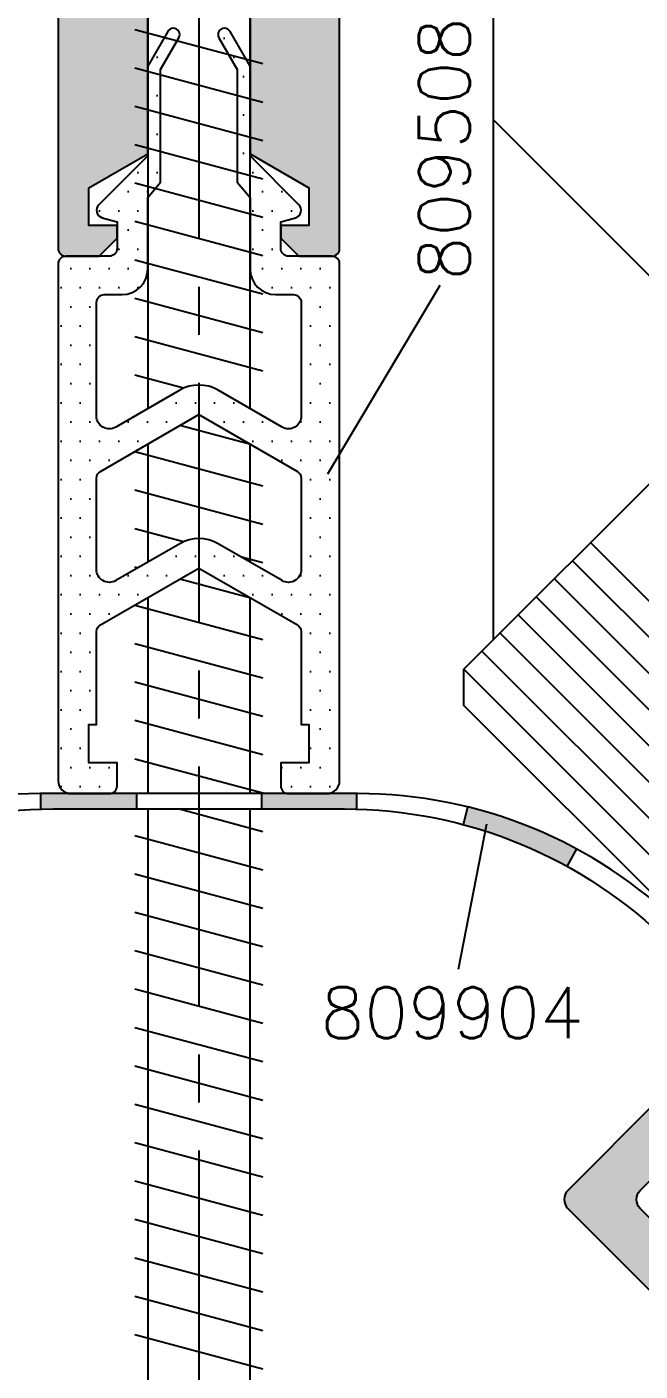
# Model space of a CAD drawing. Extents: x 0 to 4131, y -1600 to 527.
# Drawn here: x 103.5 to 127.5, y -249.1 to -196.6 of the extents above; entities that cross this region are included whole.
import ezdxf

# ---------------------------------------------------------------- set-up
doc = ezdxf.new("R2010")
doc.units = 0
doc.header["$LTSCALE"] = 7.5
doc.header["$MEASUREMENT"] = 0
doc.linetypes.add('CENTER', pattern=[2, 1.25, -0.25, 0.25, -0.25])
for name, color, linetype in [('ASSI', 1, 'CENTER'), ('FILL', 8, 'CONTINUOUS'), ('FINE', 7, 'CONTINUOUS'), ('GOMMA', 3, 'CONTINUOUS'), ('GROSSA', 4, 'CONTINUOUS'), ('QUOTE', 254, 'CONTINUOUS'), ('TESTO', 2, 'CONTINUOUS'), ('TRATTEGGI', 140, 'CONTINUOUS'), ('VETRO', 6, 'CONTINUOUS'), ('VITERIA', 40, 'CONTINUOUS')]:
    doc.layers.add(name, color=color, linetype=linetype)
doc.styles.get("Standard").update_dxf_attribs({"font": 'romans.shx'})

msp = doc.modelspace()

# ---------------------------------------------------------------- hatches: boundary and pattern name
at = {"layer": 'FILL'}
h = msp.add_hatch(color=253, dxfattribs=at)
edge = h.paths.add_edge_path(flags=16)
edge.add_arc((87.50410272936533, -84.4257051260823), 0.2999999999999261, 89.99999999999729, 180.0000000000054)
edge.add_line((87.20410272936539, -84.42570512608233), (87.20410272936533, -168.2257051260823))
edge.add_arc((87.50410272936529, -168.2257051260823), 0.2999999999999545, 180, 270)
edge.add_line((87.50410272936529, -168.5257051260822), (132.9041027293653, -168.5257051260822))
edge.add_arc((132.9041027293653, -168.2257051260823), 0.2999999999999545, 270, 360)
edge.add_line((133.2041027293652, -168.2257051260823), (133.2041027293654, -84.42570512608233))
edge.add_arc((132.9041027293654, -84.42570512608233), 0.2999999999999545, 0, 90)
edge.add_line((132.9041027293654, -84.12570512608238), (87.50410272936534, -84.12570512608238))
edge = h.paths.add_edge_path()
edge.add_line((94.90410272936538, -184.3257051260824), (94.00410272936529, -184.3257051260824))
edge.add_arc((94.00410272936531, -184.6257051260824), 0.2999999999999829, 90.00000000000541, 180.0000000000054)
edge.add_line((93.70410272936533, -184.6257051260824), (93.70410272936533, -184.7014410573704))
edge.add_arc((94.00410272936526, -184.7014410573704), 0.2999999999999261, 180, 225.0000000000038)
edge.add_line((93.79197069500935, -184.9135730917263), (94.31623476372124, -185.4378371604382))
edge.add_arc((94.52836679807716, -185.2257051260823), 0.299999999999924, 224.9999999999981, 270.0000000000027)
edge.add_line((94.52836679807717, -185.5257051260822), (96.40410272936538, -185.5257051260822))
edge.add_arc((96.40410272936538, -185.2257051260823), 0.2999999999999545, 270, 360)
edge.add_line((96.70410272936533, -185.2257051260823), (96.70410272936522, -170.8257051260822))
edge.add_arc((97.00410272936517, -170.8257051260822), 0.2999999999999545, 90, 180, ccw=False)
edge.add_line((97.00410272936517, -170.5257051260822), (104.4041027293655, -170.5257051260822))
edge.add_arc((104.4041027293655, -170.8257051260822), 0.2999999999999829, -5.5138116294983774e-12, 89.9999999999946, ccw=False)
edge.add_line((104.7041027293654, -170.8257051260823), (104.7041027293653, -185.2257051260823))
edge.add_arc((105.0041027293653, -185.2257051260823), 0.2999999999999829, 180.0000000000163, 270.0000000000163)
edge.add_line((105.0041027293654, -185.5257051260822), (105.6041027293654, -185.5257051260823))
edge.add_arc((105.6041027293654, -185.8257051260823), 0.3000000000000114, -1.0913936421275139e-11, 89.99999999998909, ccw=False)
edge.add_line((105.9041027293654, -185.8257051260824), (105.9041027293654, -186.4739679987712))
edge.add_arc((105.6041027293654, -186.4739679987712), 0.2999999999999972, -74.9999999999971, 0, ccw=False)
edge.add_line((105.6817484428962, -186.7637457466579), (104.9264570158347, -186.9661254745893))
edge.add_arc((105.0041027293654, -187.255903222476), 0.299999999999927, 104.9999999999926, 179.9999999999891)
edge.add_line((104.7041027293654, -187.2559032224759), (104.7041027293653, -205.2257051260822))
edge.add_arc((105.0041027293653, -205.2257051260823), 0.2999999999999972, 179.9999999999864, 269.9999999999919)
edge.add_line((105.0041027293653, -205.5257051260823), (106.3041027293654, -205.5257051260822))
edge.add_line((106.3041027293654, -205.5257051260822), (107.0041027293653, -204.8257051260823))
edge.add_line((107.0041027293653, -204.8257051260823), (107.0041027293653, -204.3257051260823))
edge.add_line((107.0041027293653, -204.3257051260823), (105.9041027293653, -204.3257051260823))
edge.add_line((105.9041027293653, -204.3257051260823), (105.9041027293653, -202.8536107452185))
edge.add_line((105.9041027293653, -202.8536107452185), (108.2041027293653, -201.5257051260823))
edge.add_line((108.2041027293653, -201.5257051260823), (108.2041027293653, -189.5257051260823))
edge.add_arc((110.2041027293653, -189.5257051260823), 2, 0, 180, ccw=False)
edge.add_line((112.2041027293653, -189.5257051260823), (112.2041027293653, -201.5257051260823))
edge.add_line((112.2041027293653, -201.5257051260823), (114.5041027293653, -202.8536107452185))
edge.add_line((114.5041027293653, -202.8536107452185), (114.5041027293653, -204.3257051260823))
edge.add_line((114.5041027293653, -204.3257051260823), (113.4041027293653, -204.3257051260823))
edge.add_line((113.4041027293653, -204.3257051260823), (113.4041027293653, -204.8257051260823))
edge.add_line((113.4041027293653, -204.8257051260823), (114.1041027293652, -205.5257051260822))
edge.add_line((114.1041027293652, -205.5257051260822), (115.4041027293654, -205.5257051260822))
edge.add_arc((115.4041027293654, -205.2257051260822), 0.2999999999999403, 269.9999999999972, 360.0000000000027)
edge.add_line((115.7041027293653, -205.2257051260822), (115.7041027293653, -187.255903222476))
edge.add_arc((115.4041027293653, -187.2559032224761), 0.3000000000000398, 1.085629331272737e-11, 75.00000000001305)
edge.add_line((115.481748442896, -186.9661254745893), (114.7264570158346, -186.763745746658))
edge.add_arc((114.8041027293654, -186.4739679987713), 0.300000000000004, 179.9999999999891, 254.9999999999945, ccw=False)
edge.add_line((114.5041027293654, -186.4739679987712), (114.5041027293653, -186.3257051260823))
edge.add_line((114.5041027293653, -186.3257051260823), (114.5041027293653, -185.8257051260824))
edge.add_arc((114.8041027293654, -185.8257051260824), 0.3000000000000682, 90, 180, ccw=False)
edge.add_line((114.8041027293654, -185.5257051260823), (115.4041027293654, -185.5257051260823))
edge.add_arc((115.4041027293653, -185.2257051260823), 0.2999999999999829, 270.0000000000054, 359.9999999999946)
edge.add_line((115.7041027293653, -185.2257051260823), (115.7041027293653, -170.8257051260823))
edge.add_arc((116.0041027293653, -170.8257051260822), 0.2999999999999829, 90.0000000000054, 180.0000000000054, ccw=False)
edge.add_line((116.0041027293653, -170.5257051260822), (123.4041027293656, -170.5257051260822))
edge.add_arc((123.4041027293656, -170.8257051260822), 0.2999999999999545, 0, 90, ccw=False)
edge.add_line((123.7041027293656, -170.8257051260822), (123.7041027293654, -185.2257051260823))
edge.add_arc((124.0041027293655, -185.2257051260822), 0.3000000000000114, 180.0000000000109, 270.0000000000109)
edge.add_line((124.0041027293655, -185.5257051260822), (125.8798386606536, -185.5257051260823))
edge.add_arc((125.8798386606535, -185.2257051260823), 0.2999999999999829, 270.0000000000135, 315.0000000000134)
edge.add_line((126.0919706950095, -185.4378371604382), (126.6162347637214, -184.9135730917264))
edge.add_arc((126.4041027293654, -184.7014410573705), 0.3000000000000245, 315.0000000000057, 360.0000000000055)
edge.add_line((126.7041027293654, -184.7014410573705), (126.7041027293654, -184.6257051260824))
edge.add_arc((126.4041027293654, -184.6257051260824), 0.3000000000000398, 5.428146656363683e-12, 90.00000000000541)
edge.add_line((126.4041027293654, -184.3257051260824), (125.5041027293655, -184.3257051260824))
edge.add_arc((125.5041027293655, -184.0257051260823), 0.3000000000000398, 180.0000000000054, 270.0000000000054, ccw=False)
edge.add_line((125.2041027293654, -184.0257051260824), (125.2041027293654, -180.8257051260824))
edge.add_arc((125.5041027293655, -180.8257051260825), 0.3000000000000398, 89.9999999999946, 179.9999999999946, ccw=False)
edge.add_line((125.5041027293655, -180.5257051260824), (127.1541027293654, -180.5257051260824))
edge.add_arc((127.1541027293654, -180.2257051260824), 0.3000000000000398, 269.9999999999946, 359.9999999999946)
edge.add_line((127.4541027293654, -180.2257051260824), (127.4541027293654, -179.3257051260824))
edge.add_arc((127.7541027293655, -179.3257051260824), 0.3000000000000682, 90, 180, ccw=False)
edge.add_line((127.7541027293655, -179.0257051260824), (128.3201281331498, -179.0257051260824))
edge.add_line((128.3201281331498, -179.0257051260824), (129.4541027293654, -178.3710045877031))
edge.add_line((129.4541027293654, -178.3710045877031), (130.588077325581, -179.0257051260822))
edge.add_line((130.588077325581, -179.0257051260822), (131.1541027293654, -179.0257051260824))
edge.add_arc((131.1541027293654, -179.3257051260824), 0.3000000000000114, 1.0913936421275139e-11, 90.00000000001091, ccw=False)
edge.add_line((131.4541027293654, -179.3257051260823), (131.4541027293654, -180.2257051260824))
edge.add_arc((131.7541027293654, -180.2257051260824), 0.2999999999999261, 179.9999999999946, 270.0000000000054)
edge.add_line((131.7541027293654, -180.5257051260824), (133.4041027293654, -180.5257051260824))
edge.add_arc((133.4041027293654, -180.8257051260824), 0.3000000000000682, 0, 90, ccw=False)
edge.add_line((133.7041027293654, -180.8257051260824), (133.7041027293654, -184.0257051260824))
edge.add_arc((133.4041027293654, -184.0257051260823), 0.3000000000000398, 269.9999999999946, 359.99999999999454, ccw=False)
edge.add_line((133.4041027293654, -184.3257051260824), (132.5041027293654, -184.3257051260824))
edge.add_arc((132.5041027293654, -184.6257051260824), 0.2999999999999829, 90.00000000000541, 180.0000000000054)
edge.add_line((132.2041027293654, -184.6257051260824), (132.2041027293653, -184.7014410573704))
edge.add_arc((132.5041027293653, -184.7014410573703), 0.2999999999999829, 180.0000000000217, 225.0000000000269)
edge.add_line((132.2919706950095, -184.9135730917263), (132.8162347637215, -185.4378371604383))
edge.add_arc((133.0283667980773, -185.2257051260825), 0.2999999999998336, 224.9999999999923, 269.9999999999891)
edge.add_line((133.0283667980773, -185.5257051260824), (134.9041027293653, -185.5257051260824))
edge.add_arc((134.9041027293653, -185.2257051260823), 0.3000000000000682, 270, 360)
edge.add_line((135.2041027293653, -185.2257051260823), (135.2041027293654, -81.52570512608236))
edge.add_arc((134.2041027293654, -81.52570512608236), 1, 0, 90)
edge.add_line((134.2041027293654, -80.52570512608236), (86.20410272936539, -80.5257051260823))
edge.add_arc((86.20410272936537, -81.5257051260823), 1, 89.99999999999919, 179.9999999999968)
edge.add_line((85.20410272936539, -81.52570512608224), (85.20410272936533, -185.2257051260823))
edge.add_arc((85.50410272936531, -185.2257051260823), 0.2999999999999829, 179.9999999999946, 269.9999999999946)
edge.add_line((85.50410272936529, -185.5257051260823), (87.37983866065338, -185.5257051260823))
edge.add_arc((87.37983866065336, -185.2257051260823), 0.2999999999999829, 270.0000000000027, 314.9999999999981)
edge.add_line((87.59197069500931, -185.4378371604383), (88.11623476372131, -184.9135730917264))
edge.add_arc((87.90410272936529, -184.7014410573705), 0.3000000000000346, 315.0000000000077, 360.0000000000163)
edge.add_line((88.20410272936533, -184.7014410573704), (88.20410272936533, -184.6257051260824))
edge.add_arc((87.90410272936538, -184.6257051260824), 0.2999999999999545, 0, 90)
edge.add_line((87.90410272936538, -184.3257051260824), (87.00410272936529, -184.3257051260824))
edge.add_arc((87.00410272936531, -184.0257051260824), 0.2999999999999829, 179.9999999999946, 269.9999999999946, ccw=False)
edge.add_line((86.70410272936533, -184.0257051260824), (86.70410272936533, -180.8257051260824))
edge.add_arc((87.00410272936531, -180.8257051260824), 0.2999999999999829, 90.0000000000054, 180.0000000000054, ccw=False)
edge.add_line((87.00410272936529, -180.5257051260824), (88.65410272936538, -180.5257051260824))
edge.add_arc((88.65410272936533, -180.2257051260825), 0.2999999999998693, 270.0000000000081, 360.0000000000163)
edge.add_line((88.95410272936522, -180.2257051260824), (88.95410272936522, -179.3257051260823))
edge.add_arc((89.25410272936524, -179.3257051260824), 0.3000000000000256, 89.99999999999193, 179.9999999999891, ccw=False)
edge.add_line((89.25410272936529, -179.0257051260824), (89.82012813314964, -179.0257051260822))
edge.add_line((89.82012813314964, -179.0257051260822), (90.95410272936522, -178.3710045877031))
edge.add_line((90.95410272936522, -178.3710045877031), (92.08807732558091, -179.0257051260824))
edge.add_line((92.08807732558091, -179.0257051260824), (92.65410272936515, -179.0257051260824))
edge.add_arc((92.65410272936515, -179.3257051260824), 0.3000000000000682, 0, 90, ccw=False)
edge.add_line((92.95410272936522, -179.3257051260824), (92.95410272936522, -180.2257051260824))
edge.add_arc((93.25410272936526, -180.2257051260824), 0.3000000000000398, 180.0000000000054, 270.0000000000054)
edge.add_line((93.25410272936529, -180.5257051260824), (94.90410272936538, -180.5257051260824))
edge.add_arc((94.90410272936532, -180.8257051260824), 0.3000000000000114, -1.0913936421275139e-11, 89.99999999998909, ccw=False)
edge.add_line((95.20410272936533, -180.8257051260824), (95.20410272936533, -184.0257051260824))
edge.add_arc((94.90410272936532, -184.0257051260824), 0.3000000000000114, -89.99999999998909, 1.0913936421275139e-11, ccw=False)
edge = h.paths.add_edge_path(flags=16)
edge.add_line((86.70410272936533, -177.6493167499647), (86.70410272936533, -170.8257051260822))
edge.add_arc((87.00410272936529, -170.8257051260822), 0.2999999999999545, 90, 180, ccw=False)
edge.add_line((87.00410272936529, -170.5257051260822), (94.90410272936515, -170.5257051260822))
edge.add_arc((94.90410272936518, -170.8257051260823), 0.3000000000000398, 5.4001247917767614e-12, 90.0000000000054, ccw=False)
edge.add_line((95.20410272936522, -170.8257051260823), (95.20410272936533, -177.6493167524674))
edge.add_arc((94.70410272936535, -177.6493167524674), 0.4999999999999858, -120.00000010754559, 3.183231456205249e-12, ccw=False)
edge.add_line((94.45410272855258, -178.0823294538903), (91.45410274020253, -176.3502786455394))
edge.add_arc((90.95410274020249, -177.2163040493238), 1.000000000000005, 59.99999999999736, 119.9999999999968)
edge.add_line((90.45410274020253, -176.3502786455393), (87.45410272855247, -178.0823294523261))
edge.add_arc((87.20410272936529, -177.6493167499647), 0.4999999999999585, 180, 299.9999998924515, ccw=False)
edge = h.paths.add_edge_path(flags=16)
edge.add_line((114.2041027293653, -183.5257051260823), (114.2041027293653, -170.5257051260823))
edge.add_line((114.2041027293653, -170.5257051260823), (106.2041027293654, -170.5257051260823))
edge.add_line((106.2041027293654, -170.5257051260823), (106.2041027293653, -183.5257051260824))
edge.add_arc((106.7041027293653, -183.5257051260824), 0.5, 180, 270)
edge.add_line((106.7041027293653, -184.0257051260824), (113.7041027293653, -184.0257051260823))
edge.add_arc((113.7041027293653, -183.5257051260823), 0.5, 270, 360)
edge = h.paths.add_edge_path(flags=16)
edge.add_arc((129.4541027185282, -177.2163040493238), 1.000000000000004, 59.99999999999659, 119.9999999999961, ccw=False)
edge.add_line((129.9541027185282, -176.3502786455394), (132.9541027301782, -178.0823294523261))
edge.add_arc((133.2041027293654, -177.6493167499646), 0.5000000000000187, 240.0000001075431, 359.9999999999968)
edge.add_line((133.7041027293654, -177.6493167499647), (133.7041027293654, -170.8257051260822))
edge.add_arc((133.4041027293654, -170.8257051260822), 0.3000000000000398, 5.428146656363683e-12, 90.00000000000541)
edge.add_line((133.4041027293654, -170.5257051260822), (125.5041027293655, -170.5257051260824))
edge.add_arc((125.5041027293655, -170.8257051260823), 0.2999999999999545, 90, 180)
edge.add_line((125.2041027293656, -170.8257051260823), (125.2041027293653, -177.6493167524674))
edge.add_arc((125.7041027293654, -177.6493167524674), 0.5000000000000426, 180, 300.0000001075496)
edge.add_line((125.9541027301782, -178.0823294538903), (128.9541027185282, -176.3502786455393))
h = msp.add_hatch(dxfattribs=at)
h.set_pattern_fill('DOTS', color=2, scale=12, style=0)
h.set_pattern_definition([(0, (6.193382572064079, -320), (0.375, 0.75), [0, -0.75])])
h.paths.add_polyline_path([(115.7041027293653, -205.8257051260823, 0.4142135623729701), (115.4041027293653, -205.5257051260823), (113.7041027293653, -205.5257051260822, -0.4142135623730951), (113.4041027293654, -205.2257051260822), (113.4041027293654, -204.1757051260823), (113.9817484428961, -204.0209254236304, 0.5773502691897164), (114.1162347637214, -203.5190156413877), (112.2041027293653, -201.6068836070318), (112.2041027293653, -198.0956236499148), (111.4206090803113, -196.7385728423458, 1), (110.9875963784191, -196.9885728423458), (111.7041027293653, -198.2295982461304), (111.7041027293653, -202.6294759335589), (112.2041027293653, -203.2253527298561), (112.2041027293653, -206.0257051260823, 0.4142135623730951), (113.2041027293653, -207.0257051260823), (113.9041027293651, -207.0257051260823, -0.4142135623731502), (114.2041027293653, -207.3257051260824), (114.2041027293653, -211.7704492377564, -0.577350269189603), (113.4541027293653, -212.2034619396486), (110.9541027293653, -210.7600862666746, 0.2679491924311084), (109.4541027293653, -210.7600862666746), (106.9541027293653, -212.2034619396485, -0.5773502691896494), (106.2041027293653, -211.7704492377564), (106.2041027293653, -207.3257051260824, -0.4142135623731505), (106.5041027293653, -207.0257051260823), (107.2041027293653, -207.0257051260823, 0.4142135623730866), (108.2041027293653, -206.0257051260823), (108.2041027293653, -203.225352729856), (108.7041027293653, -202.6294759335588), (108.7041027293653, -198.2295982461304), (109.4206090803113, -196.9885728423458, 1), (108.9875963784191, -196.7385728423458), (108.2041027293653, -198.0956236499148), (108.2041027293651, -201.6068836070316), (106.2919706950092, -203.5190156413877, 0.5773502691897671), (106.4264570158344, -204.0209254236305), (107.0041027293653, -204.1757051260823), (107.0041027293653, -205.2257051260822, -0.4142135623730815), (106.7041027293653, -205.5257051260822), (105.0041027293653, -205.5257051260823, 0.4142135623730951), (104.7041027293653, -205.8257051260823), (104.7041027293653, -226.0257051260822, 0.4142135623730669), (105.2041027293652, -226.5257051260821), (106.7041027293653, -226.5257051260821, 0.4142135623731119), (107.0041027293653, -226.2257051260821), (107.0041027293653, -225.3257051260822), (105.9041027293651, -225.3257051260821), (105.9041027293651, -223.8257051260821), (106.2041027293653, -223.8257051260821), (106.2041027293653, -220.1953203683527, -0.2679491924310559), (106.3541027293653, -219.9355127472174), (110.2041027293653, -217.7127142108374), (114.0541027293652, -219.9355127472175, -0.2679491924311941), (114.2041027293653, -220.1953203683529), (114.2041027293653, -223.8257051260821), (114.5041027293653, -223.8257051260822), (114.5041027293655, -225.3257051260822), (113.4041027293654, -225.3257051260822), (113.4041027293654, -226.2257051260821, 0.4142135623731146), (113.7041027293653, -226.5257051260821), (115.2041027293653, -226.5257051260821, 0.4142135623731336), (115.7041027293653, -226.0257051260822)])
h.paths.add_polyline_path([(106.3541027293652, -213.9355127472174), (110.2041027293653, -211.7127142108374), (114.0541027293652, -213.9355127472175, -0.2679491924311936), (114.2041027293653, -214.1953203683529), (114.2041027293653, -217.7704492377564, -0.5773502691895921), (113.4541027293654, -218.2034619396486), (110.9541027293653, -216.7600862666745, 0.2679491924311205), (109.4541027293653, -216.7600862666745), (106.9541027293653, -218.2034619396485, -0.5773502691896117), (106.2041027293653, -217.7704492377563), (106.2041027293653, -214.1953203683528, -0.2679491924311155)], flags=16)
h = msp.add_hatch(color=256, dxfattribs=at)
h.paths.add_polyline_path([(134.0564440045656, -236.645855702802), (133.4637423732136, -237.238557334154), (136.2921694979597, -240.0669844589003), (136.9028296697396, -239.4563242871204)])
h.paths.add_polyline_path([(129.0648294866718, -231.7172278084122, 0.01369549025442223), (128.344580802322, -231.0440104060607), (127.7806987577927, -231.60789245059, -0.01604170369000387), (128.6229681037838, -232.3977830647243), (130.6353152484674, -234.4101302094078), (131.2100583393916, -233.8353871184836)])
h.paths.add_polyline_path([(120.7188494468362, -227.0470757273139), (120.5489033393845, -227.7377319187314, -0.06095876232866487), (124.604400683539, -229.3730183160384), (124.9738717559236, -228.6891447683289, 0.0636017682617765)])
h.paths.add_polyline_path([(116.3817093205294, -226.5257051260821), (112.6475529785001, -226.5257051260821), (112.6475529785, -227.1257051260821), (115.8950460424259, -227.1257051260821, -0.006777121016599684), (116.3829315266864, -227.1323183477613)])
h.paths.add_polyline_path([(107.7606524802306, -226.5257051260821), (104.0264961382013, -226.5257051260821), (104.0252739320442, -227.1323183477614, -0.006777121016600479), (104.5131594163048, -227.1257051260821), (107.7606524802306, -227.1257051260821)])
h.paths.add_polyline_path([(99.68935601189446, -227.047075727314, 0.06360176826177646), (95.4343337028071, -228.6891447683289), (95.80380477519171, -229.3730183160385, -0.06095876232866458), (99.85930211934618, -227.7377319187314)])
h.paths.add_polyline_path([(91.78523735494687, -232.3977830647243, -0.01604170369000344), (92.62750670093794, -231.60789245059), (92.06362465640865, -231.0440104060607, 0.01369549025442181), (91.34337597205888, -231.7172278084122), (89.1981471193391, -233.8353871184836), (89.77289021026331, -234.4101302094078)])
h.paths.add_polyline_path([(86.9444630855171, -237.238557334154), (86.35176145416511, -236.645855702802), (83.50537578899105, -239.4563242871204), (84.11603596077094, -240.0669844589003)])
msp.add_hatch(color=253, dxfattribs=at).paths.add_polyline_path([(137.0063043700382, -263.3428787209848, 0.3639702342662042), (137.4987082465443, -262.9297028098182), (138.8541027293654, -255.2428787209845), (138.8541027293654, -254.650360118743), (137.8466213316069, -253.6428787209845), (136.0899460628418, -253.6428787209845), (131.5333985677399, -253.1242284600641, -0.3813941841837299), (131.0899460628416, -252.6274363699524), (131.0899460628415, -250.3070922833577, -0.4142135623731096), (131.5899460628415, -249.8070922833577), (134.5256756046192, -249.8070922833577), (137.3541027293654, -246.9786651586115), (135.3034930639243, -244.9280554931705), (134.4549649265004, -244.9280554931705), (134.0307008577885, -245.3523195618824), (135.0913610295685, -246.4129797336621), (133.6972484798729, -247.8070922833577), (132.5256756046192, -247.8070922833577), (127.4546077927535, -242.7360244714923, -0.414213562373095), (127.4546077927535, -242.0289176903058), (129.0809533894827, -240.4025720935765), (130.1416135612625, -241.4632322653564), (130.4951669518559, -241.1096788747629), (130.4951669518559, -240.1197293811022), (128.8688213685948, -238.4933837851295, 0.4142135629764006), (128.16171458668, -238.4933837830944), (124.6261806681249, -242.0289176885805, 0.4142135628956156), (124.6261806674488, -242.7360244703977), (128.7970528440735, -246.9068966475584, -0.1989123673629611), (129.0899460628415, -247.6140034286995), (129.0899460628415, -253.8375896529903, 0.389620444889014), (129.5476516708576, -254.3357976260365), (134.9473602140326, -254.794195327559, -0.755455697029795), (135.8129538337852, -255.2137797138073), (134.9085552920948, -260.3428787209848), (123.1496501666357, -260.3428787209848), (122.2041027293653, -254.9804127304066), (122.2041027293653, -252.2428787209844, 0.4142135623730859), (121.2041027293653, -251.2428787209844), (110.2041027293653, -251.2428787209841), (99.20410272936526, -251.2428787209844, 0.4142135623730857), (98.20410272936527, -252.2428787209844), (98.20410272936527, -254.9804127304066), (97.25855529209485, -260.3428787209848), (85.49965016663583, -260.3428787209848), (84.59525162494543, -255.2137797138073, -0.7554556970297853), (85.46084524469796, -254.794195327559), (90.86055378787297, -254.3357976260365, 0.3896204448890148), (91.31825939588902, -253.8375896529903), (91.31825939588902, -247.6140034286997, -0.1989123673796542), (91.61115261470248, -246.9068966475131), (95.78202479072326, -242.7360244714922, 0.4142135623730833), (95.78202479072326, -242.0289176903058), (92.24649088479062, -238.493383784373, 0.4142135623730893), (91.53938410360405, -238.493383784373), (89.91303850687467, -240.1197293811022), (89.91303850687478, -241.1096788747629), (90.26659189746812, -241.4632322653564), (91.32725206924789, -240.4025720935765), (92.9535976659771, -242.0289176903057, -0.4142135623730951), (92.9535976659771, -242.7360244714922), (87.88252985411162, -247.8070922833577), (86.71095697885784, -247.8070922833577), (85.31684442916224, -246.4129797336621), (86.37750460094202, -245.3523195618824), (85.95324053223027, -244.9280554931705), (85.10471239480643, -244.9280554931705), (83.05410272936541, -246.9786651586115), (85.88252985411162, -249.8070922833577), (88.81825939588902, -249.8070922833577, -0.4142135623730951), (89.31825939588902, -250.3070922833577), (89.31825939588902, -252.6274363699522, -0.3813941841837436), (88.87480689099067, -253.1242284600641), (84.31825939588903, -253.6428787209845), (82.56158412712381, -253.6428787209845), (81.55410272936541, -254.650360118743), (81.55410272936541, -255.2428787209845), (82.90949721218652, -262.9297028098183, 0.3639702342662014), (83.40190108869257, -263.3428787209848), (99.35630437003805, -263.3428787209848, 0.3639702342662036), (99.84870824654415, -262.9297028098183), (101.2041027293653, -255.2428787209845), (101.2041027293653, -254.2428787209844), (109.7041027293654, -254.2428787209841), (110.2041027293653, -253.7428787209841), (110.7041027293652, -254.2428787209841), (119.2041027293653, -254.2428787209844), (119.2041027293653, -255.2428787209845), (120.5594972121865, -262.9297028098183, 0.3639702342661999), (121.0519010886926, -263.3428787209848)])

# ---------------------------------------------------------------- linework, layer by layer
at = {"layer": 'ASSI'}
msp.add_line((110.2041027293653, -75.46721621976596), (110.2041027293653, -273.3230478880031), dxfattribs=at)
at = {"layer": 'FINE'}
for p, q in [((121.7041027293653, -188.5966627652919), (121.7041027293653, -220.5235127722272)), ((131.8753921091047, -210.3522233924877), (121.7041027293653, -200.1809340127484)), ((104.0252739320442, -227.1323183477614), (104.0264961382013, -226.5257051260821)), ((107.7606524802306, -226.5257051260821), (107.7606524802306, -227.1257051260821)), ((112.6475529785001, -226.5257051260821), (112.6475529785001, -227.1257051260821)), ((116.3829315266864, -227.1323183477614), (116.3817093205294, -226.5257051260821)), ((120.5489033393845, -227.7377319187314), (120.7188494468362, -227.047075727314)), ((121.451074285319, -227.7166651967383), (120.3339325333749, -233.3988158864581)), ((124.604400683539, -229.3730183160385), (124.9738717559236, -228.6891447683289))]:
    msp.add_line(p, q, dxfattribs=at)
msp.add_lwpolyline([(104.5131594163048, -227.1257051260821), (115.8950460424259, -227.1257051260821, -0.1989123673796587), (128.6229681037838, -232.3977830647243), (136.2921694979598, -240.0669844589003), (136.9028296697396, -239.4563242871204), (129.0648294866718, -231.7172278084122, 0.1972627789499062), (116.4179757750669, -226.5257051260821), (103.9902296836639, -226.5257051260821, 0.1972627789499062), (91.34337597205888, -231.7172278084122), (83.5053757889911, -239.4563242871204), (84.11603596077094, -240.0669844589003), (91.78523735494687, -232.3977830647243, -0.1989123673796587)], format="xyb", close=True, dxfattribs=at)
at = {"layer": 'GOMMA'}
for points in [[(112.2041027293653, -198.0956236499148), (111.4206090803113, -196.7385728423458, 1.000000000000005), (110.9875963784191, -196.9885728423458), (111.7041027293653, -198.2295982461304), (111.7041027293653, -202.6294759335589), (112.2041027293653, -203.2253527298561), (112.2041027293653, -206.0257051260823, 0.414213562373095), (113.2041027293653, -207.0257051260823), (113.9041027293651, -207.0257051260823, -0.4142135623730948), (114.2041027293653, -207.3257051260824), (114.2041027293653, -211.7704492377564, -0.5773502691896262), (113.4541027293653, -212.2034619396485), (110.9541027293653, -210.7600862666746, 0.2679491924311143), (109.4541027293653, -210.7600862666746), (106.9541027293653, -212.2034619396485, -0.5773502691896208), (106.2041027293653, -211.7704492377564), (106.2041027293653, -207.3257051260824, -0.414213562373095), (106.5041027293653, -207.0257051260823), (107.2041027293653, -207.0257051260823, 0.4142135623730784), (108.2041027293653, -206.0257051260823), (108.2041027293653, -203.225352729856), (108.7041027293653, -202.6294759335588), (108.7041027293653, -198.2295982461304), (109.4206090803113, -196.9885728423458, 1.000000000000003), (108.9875963784191, -196.7385728423458), (108.2041027293653, -198.0956236499148), (108.2041027293651, -201.6068836070316), (106.2919706950092, -203.5190156413877, 0.577350269189649), (106.4264570158343, -204.0209254236304), (107.0041027293653, -204.1757051260823), (107.0041027293653, -205.2257051260822, -0.4142135623730953), (106.7041027293653, -205.5257051260822), (105.0041027293653, -205.5257051260823, 0.4142135623730951), (104.7041027293653, -205.8257051260823), (104.7041027293653, -226.0257051260822, 0.4142135623731086), (105.2041027293653, -226.5257051260821), (106.7041027293653, -226.5257051260821, 0.4142135623731257), (107.0041027293653, -226.2257051260821), (107.0041027293653, -225.3257051260821), (105.9041027293651, -225.3257051260821), (105.9041027293651, -223.8257051260821), (106.2041027293653, -223.8257051260821), (106.2041027293653, -220.1953203683527, -0.2679491924311305), (106.3541027293654, -219.9355127472174), (110.2041027293653, -217.7127142108374), (114.0541027293652, -219.9355127472175, -0.2679491924311306), (114.2041027293653, -220.1953203683528), (114.2041027293653, -223.8257051260821), (114.5041027293653, -223.8257051260821), (114.5041027293655, -225.3257051260821), (113.4041027293654, -225.3257051260821), (113.4041027293654, -226.2257051260821, 0.4142135623731283), (113.7041027293653, -226.5257051260821), (115.2041027293653, -226.5257051260821, 0.4142135623731086), (115.7041027293653, -226.0257051260822), (115.7041027293653, -205.8257051260823, 0.4142135623730951), (115.4041027293651, -205.5257051260823), (113.7041027293653, -205.5257051260822, -0.414213562373095), (113.4041027293654, -205.2257051260822), (113.4041027293654, -204.1757051260823), (113.9817484428961, -204.0209254236304, 0.5773502691896493), (114.1162347637214, -203.5190156413877), (112.2041027293653, -201.6068836070318)], [(114.2041027293653, -217.7704492377564, -0.5773502691896318), (113.4541027293653, -218.2034619396485), (110.9541027293653, -216.7600862666745, 0.2679491924311176), (109.4541027293653, -216.7600862666745), (106.9541027293653, -218.2034619396485, -0.5773502691896212), (106.2041027293653, -217.7704492377563), (106.2041027293653, -214.1953203683528, -0.2679491924311301), (106.3541027293652, -213.9355127472174), (110.2041027293653, -211.7127142108374), (114.0541027293652, -213.9355127472175, -0.2679491924311301), (114.2041027293653, -214.1953203683528)]]:
    msp.add_lwpolyline(points, format="xyb", close=True, dxfattribs=at)
at = {"layer": 'GROSSA'}
for points in [[(104.7041027293654, -187.2559032224759), (104.7041027293653, -205.2257051260822, 0.4142135623731177), (105.0041027293653, -205.5257051260823), (106.3041027293654, -205.5257051260822), (107.0041027293653, -204.8257051260823), (107.0041027293653, -204.3257051260823), (105.9041027293653, -204.3257051260823), (105.9041027293653, -202.8536107452185), (108.2041027293653, -201.5257051260823), (108.2041027293653, -189.5257051260823, -0.9999999999999999)], [(112.2041027293653, -189.5257051260823), (112.2041027293653, -201.5257051260823), (114.5041027293653, -202.8536107452185), (114.5041027293653, -204.3257051260823), (113.4041027293653, -204.3257051260823), (113.4041027293653, -204.8257051260823), (114.1041027293652, -205.5257051260822), (115.4041027293654, -205.5257051260822, 0.4142135623731159), (115.7041027293653, -205.2257051260822), (115.7041027293653, -187.255903222476, 0.3394542588633856)], [(134.5256756046192, -249.8070922833577), (137.3541027293654, -246.9786651586115), (135.3034930639243, -244.9280554931705), (134.4549649265004, -244.9280554931705), (134.0307008577885, -245.3523195618824), (135.0913610295685, -246.4129797336621), (133.6972484798729, -247.8070922833577), (132.5256756046192, -247.8070922833577), (127.4546077927535, -242.7360244714923, -0.4142135623731009), (127.4546077927535, -242.0289176903057), (129.0809533894827, -240.4025720935765), (130.1416135612625, -241.4632322653564), (130.4951669518559, -241.1096788747629), (130.4951669518559, -240.1197293811022), (128.8688213684039, -238.4933837849386, 0.4142135628909859), (128.1617145865922, -238.4933837831822), (124.6261806680073, -242.0289176886981, 0.4142135628170184), (124.6261806674715, -242.7360244704205), (128.7970528440281, -246.906896647513, -0.1989123673796559), (129.0899460628415, -247.6140034286995), (129.0899460628415, -253.8375896529903, 0.3896204448890086)]]:
    msp.add_lwpolyline(points, format="xyb", dxfattribs=at)
at = {"layer": 'QUOTE'}
msp.add_line((115.2439496654878, -214.0311642865672), (119.6311350916812, -206.6613196614194), dxfattribs=at)
at = {"layer": 'TRATTEGGI'}
for p, q in [((124.804324297239, -217.4232912043536), (162.9880904813125, -255.6070573884271)), ((124.0972175160524, -218.1303979855401), (162.2809837001259, -256.3141641696137)), ((123.3901107348659, -218.8375047667267), (161.5738769189394, -257.0212709508002)), ((122.6830039536793, -219.5446115479132), (160.8667701377529, -257.7283777319868)), ((121.9758971724928, -220.2517183290997), (160.1596633565663, -258.4354845131733)), ((121.2687903913064, -220.9588251102861), (159.4525565753798, -259.1425912943598)), ((120.5616836101198, -221.6659318914727), (158.7454497941932, -259.8496980755464))]:
    msp.add_line(p, q, dxfattribs=at)
at = {"layer": 'VETRO'}
for p, q in [((120.5616836101198, -221.6659318914727), (137.5322463585968, -204.6953691429956)), ((125.5114310784255, -216.716184423167), (163.6951972624991, -254.8999506072405)), ((120.5616836101199, -223.0801454538458), (120.5616836101198, -221.6659318914727)), ((158.0383430130067, -260.5568048567329), (120.5616836101199, -223.0801454538458))]:
    msp.add_line(p, q, dxfattribs=at)
at = {"layer": 'VITERIA'}
for p, q in [((112.7041027293653, -198.0126929586489), (107.7041027293653, -196.6729469964934)), ((112.7041027293653, -199.5126929586489), (107.7041027293653, -198.1729469964934)), ((112.7041027293653, -201.0126929586489), (107.7041027293653, -199.6729469964934)), ((112.7041027293653, -202.5126929586489), (107.7041027293653, -201.1729469964934)), ((112.7041027293653, -204.0126929586489), (107.7041027293653, -202.6729469964934)), ((112.7041027293653, -205.5126929586489), (107.7041027293653, -204.1729469964934)), ((112.7041027293653, -207.0126929586489), (107.7041027293653, -205.6729469964934)), ((112.7041027293653, -208.5126929586489), (107.7041027293653, -207.1729469964934)), ((112.7041027293653, -210.0126929586489), (107.7041027293653, -208.6729469964934)), ((109.6073762755153, -210.6829276061599), (107.7041027293653, -210.1729469964934)), ((112.2406365815907, -212.8885075786336), (109.4586796037837, -212.1430844530522)), ((112.7041027293653, -214.5126929586489), (107.7041027293653, -213.1729469964934)), ((112.7041027293653, -216.0126929586489), (107.7041027293653, -214.6729469964934)), ((109.6073762755153, -216.6829276061598), (107.7041027293653, -216.1729469964934)), ((112.7041027293653, -217.5126929586489), (111.8710213393203, -217.289469472957)), ((107.8194491192424, -217.7038539685108), (107.7041027293653, -217.6729469964934)), ((112.2406365815906, -218.8885075786336), (109.4586796037838, -218.1430844530521)), ((112.7041027293653, -220.5126929586489), (107.7041027293653, -219.1729469964934)), ((112.7041027293653, -222.0126929586489), (107.7041027293653, -220.6729469964934)), ((112.7041027293653, -223.5126929586489), (107.7041027293653, -222.1729469964934)), ((112.7041027293653, -225.0126929586489), (107.7041027293653, -223.6729469964934)), ((112.7041027293653, -226.5126929586489), (107.7041027293653, -225.1729469964934)), ((112.7041027293653, -228.0126929586489), (109.3938190725304, -227.1257051260821)), ((112.7041027293653, -229.5126929586489), (107.7041027293653, -228.1729469964934)), ((112.7041027293653, -231.0126929586489), (107.7041027293653, -229.6729469964934)), ((112.7041027293653, -232.5126929586489), (107.7041027293653, -231.1729469964934)), ((112.7041027293653, -234.0126929586489), (107.7041027293653, -232.6729469964934)), ((112.7041027293653, -235.5126929586489), (107.7041027293653, -234.1729469964934)), ((112.7041027293653, -237.0126929586489), (107.7041027293653, -235.6729469964934)), ((112.7041027293653, -238.5126929586489), (107.7041027293653, -237.1729469964934)), ((112.7041027293653, -240.0126929586489), (107.7041027293653, -238.6729469964934)), ((112.7041027293653, -241.5126929586489), (107.7041027293653, -240.1729469964934)), ((112.7041027293653, -243.0126929586489), (107.7041027293653, -241.6729469964934)), ((112.7041027293653, -244.5126929586489), (107.7041027293653, -243.1729469964934)), ((112.7041027293653, -246.0126929586489), (107.7041027293653, -244.6729469964934)), ((112.7041027293653, -247.5126929586489), (107.7041027293653, -246.1729469964934)), ((112.7041027293653, -249.0126929586489), (107.7041027293653, -247.6729469964934))]:
    msp.add_line(p, q, dxfattribs=at)
for points in [[(112.2041027293653, -211.4817741031616), (112.2041027293653, -192.4975691608341), (110.2041027293653, -188.2585820960961), (108.2041027293653, -192.4975691608341), (108.2041027293653, -211.4817741031616)], [(108.2041027293653, -212.8674147492166), (108.2041027293653, -215.3983115878736)], [(112.2041027293653, -215.3983115878734), (112.2041027293653, -212.8674147492167)], [(108.2041027293653, -214.6272893063899), (108.2041027293653, -217.4817741031616)], [(112.2041027293653, -217.4817741031615), (112.2041027293653, -214.627289306389)], [(108.2041027293653, -218.8674147492167), (108.2041027293653, -226.5257051260821)], [(112.2041027293653, -226.5257051260821), (112.2041027293653, -218.8674147492167)], [(108.2041027293653, -227.1257051260821), (108.2041027293653, -251.2428787209841)], [(112.2041027293653, -251.2428787209842), (112.2041027293653, -227.1257051260821)]]:
    msp.add_lwpolyline(points, dxfattribs=at)

# ---------------------------------------------------------------- texts
at = {"layer": 'TESTO'}
msp.add_text('809508', height=2, rotation=90, dxfattribs=at).set_placement((120.7946710605313, -206.4722771519995))
msp.add_text('809904', height=2, dxfattribs=at).set_placement((114.9570507566354, -236.0883030347032))

doc.saveas('drawing.dxf')
